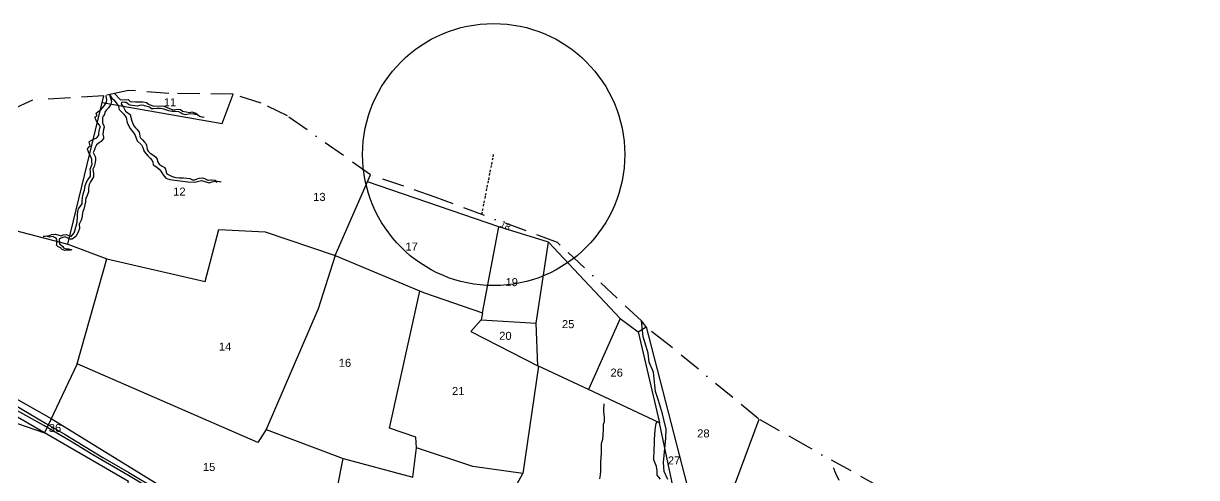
# Model space of a CAD drawing. Header units: inches. Extents: x 304037 to 460575, y 1453943 to 1639883.
# Drawn here: x 336731 to 338503, y 1601543 to 1602228 of the extents above; entities that cross this region are included whole.
import ezdxf

# ---------------------------------------------------------------- set-up
doc = ezdxf.new("R2010")
doc.units = ezdxf.units.IN
doc.header["$MEASUREMENT"] = 0
doc.linetypes.add('ACAD_ISO02W100', pattern=[15, 12, -3])
doc.linetypes.add('BORDER', pattern=[1.75, 0.5, -0.25, 0.5, -0.25, 0, -0.25])
for name, color, linetype in [('CARTTRACK', 30, 'ACAD_ISO02W100'), ('NALA', 4, 'Continuous'), ('SURVEY_BND', 7, 'Continuous'), ('SURVEY_NO', 7, 'Continuous')]:
    doc.layers.add(name, color=color, linetype=linetype)
doc.layers.add('ROAD', color=1, linetype='Continuous', lineweight=25)
doc.layers.add('VILL_BOUNDARY', color=6, linetype='BORDER', lineweight=30)
doc.styles.get("Standard").update_dxf_attribs({"font": 'arial.ttf'})

# ---------------------------------------------------------------- blocks, each defined once
blk = doc.blocks.new('CHINTALAMAKURU')
at = {"layer": 'CARTTRACK', "linetype": 'ByBlock'}
blk.add_lwpolyline([(42.5, 136.29), (41.65, 138.11), (41.46, 140.08), (41.94, 145.56), (42.02, 147.61), (41.53, 149.73), (41.2, 151.03), (40.26, 154.02), (39.59, 156.03), (39.33, 158.86), (39.15, 160.38), (38.18, 162.65), (37.92, 164.68), (37.44, 166.16), (36.8, 168.36), (36.39, 171.9)], dxfattribs=at)
at = {"layer": 'NALA', "linetype": 'ByBlock'}
for points in [[(-83.44, 222.25), (-83.02, 220.74), (-83.15, 220.14), (-83.38, 219.74), (-83.69, 219.25), (-84.1, 218.86), (-84.51, 218.28), (-84.55, 217.81), (-84.85, 217.41), (-85.01, 217.09), (-85.03, 216.58), (-85, 215.8), (-84.69, 215.27), (-84.65, 214.9), (-84.76, 214.39), (-84.86, 213.88), (-84.9, 213.32), (-84.76, 212.7), (-84.8, 212.38), (-85.07, 212.03), (-85.27, 211.71), (-85.76, 211.42), (-86.35, 210.96), (-86.63, 210.32), (-86.81, 209.84), (-87.08, 209.24), (-86.66, 208.32), (-86.55, 207.98), (-86.53, 207.56), (-86.63, 207), (-86.82, 206.09), (-87.11, 205.48), (-87.02, 204.52), (-87.02, 203.77), (-87.64, 202.65), (-87.97, 202.06), (-88.09, 201.13), (-88.08, 200.4), (-88.45, 199.31), (-88.66, 199.05), (-88.75, 198.36), (-88.76, 198.13), (-89.15, 196.47), (-89.35, 195.92), (-89.46, 195.1), (-89.52, 194.73), (-89.71, 194), (-89.86, 193.7), (-90.15, 193.07), (-90.1, 192.12), (-90.31, 191.5), (-90.51, 190.98), (-90.86, 190.3), (-91.72, 189.72), (-92.16, 189.73), (-93.35, 190.27), (-94.03, 190.02), (-94.66, 189.75), (-94.59, 188.69), (-93.91, 188.16), (-93.63, 187.79), (-93.06, 187.54), (-92.52, 187.52), (-91.81, 187.35), (-92.11, 187.22), (-92.56, 187.21), (-93.37, 187.16), (-94.1, 187.43), (-94.27, 187.78), (-94.88, 187.95), (-95.2, 188.35), (-95.19, 188.67), (-95.18, 189.24), (-95.16, 189.49), (-95.29, 189.95), (-95.83, 190.14), (-96.06, 190.29), (-96.71, 190.18), (-97.51, 190.33), (-98.21, 190.3), (-96.83, 190.52), (-96.36, 190.76), (-95.45, 190.82), (-94.22, 190.43), (-93.76, 190.71), (-93.06, 190.79), (-91.94, 190.34), (-91.29, 191.12), (-91.09, 191.61), (-90.58, 193.52), (-90.52, 194.85), (-90.52, 195.29), (-90.45, 195.92), (-90.34, 196.53), (-90.34, 196.53), (-89.49, 197.64), (-89.47, 198.22), (-89.44, 199.12), (-89.33, 199.55), (-89.12, 200.37), (-88.97, 200.78), (-88.84, 201.83), (-88.57, 202.52), (-88.29, 203.08), (-87.63, 203.9), (-87.68, 204.84), (-87.75, 205.45), (-87.26, 206.58), (-87.36, 207.14), (-87.36, 207.72), (-87.68, 208.38), (-88.15, 209.34), (-88.37, 209.93), (-88.23, 210.33), (-87.73, 210.7), (-87.96, 211.61), (-87.84, 211.77), (-87.15, 212.14), (-86.28, 212.49), (-85.81, 213.13), (-85.81, 213.51), (-85.79, 214.12), (-85.64, 214.72), (-85.45, 214.95), (-85.72, 215.38), (-86.13, 215.88), (-86.6, 216.69), (-86.66, 217.24), (-86.25, 217.47), (-86.41, 217.96), (-86.36, 218.17), (-85.76, 218.6), (-85.48, 218.74), (-84.59, 219.83), (-84.17, 220.55), (-84.08, 221.18), (-84.25, 221.87), (-84.22, 222.07)], [(-83.44, 222.25), (-82.95, 221.44), (-82.49, 221.07), (-81.54, 219.82), (-81.31, 218.88), (-80.22, 217.87), (-79.71, 217.11), (-79.49, 215.92), (-78.82, 214.64), (-77.72, 213.34), (-77.17, 211.85), (-76.24, 210.98), (-75.89, 210.42), (-75.62, 209.53), (-74.81, 208.52), (-74.24, 208.03), (-73.82, 207.47), (-73.68, 207.11), (-73.59, 206.52), (-72.84, 206.07), (-72.19, 205.53), (-71.83, 205.07), (-71.35, 204.25), (-70.73, 203.54), (-70.35, 203.34), (-69.96, 203.29), (-69.79, 203.26), (-65.79, 202.73), (-64.19, 202.63), (-62.99, 202.97), (-62.7, 203.02), (-61, 202.53), (-60.33, 202.75), (-59.66, 202.86), (-59.44, 202.9), (-59.17, 202.71)], [(-82.31, 222.51), (-81, 221.05), (-79.29, 221.17), (-78.83, 220.75), (-77.59, 220.68), (-76.92, 220.67), (-75.98, 220.67), (-75.12, 220.48), (-74.55, 220.05), (-73.48, 219.67), (-71.8, 219.78), (-71.23, 219.72), (-69.23, 218.87), (-67.83, 219.04), (-67.51, 218.96), (-67, 218.62), (-66.24, 218.43), (-65.37, 218.34), (-64.95, 218.46), (-64.01, 218.15), (-63.2, 217.51), (-62.49, 217.25), (-62.19, 217.32)], [(-63.6, 217.83), (-64.21, 217.87), (-64.65, 218.02), (-65.69, 217.92), (-66.34, 217.77), (-66.94, 217.9), (-67.34, 218.14), (-67.83, 218.48), (-68.68, 218.49), (-69.41, 218.48), (-70.11, 218.67), (-70.81, 218.88), (-71.26, 219.03), (-72, 219.15), (-72.84, 219.17), (-73.57, 219.12), (-74.03, 219.09), (-74.47, 219.44), (-75, 219.65), (-75, 219.65), (-75.29, 219.68), (-75.58, 219.79), (-75.77, 219.85), (-76.15, 219.92), (-76.73, 219.85), (-77.25, 219.7), (-77.79, 219.77), (-78.34, 219.85), (-78.78, 219.91), (-79.01, 220), (-79.74, 220.48), (-79.99, 220.46), (-80.57, 220.54), (-80.77, 220.49), (-80.82, 220.17), (-80.27, 219.44), (-79.83, 218.57), (-78.79, 217.77), (-78.7, 217.43), (-78.39, 216.29), (-77.93, 215.25), (-77.61, 214.84), (-77.25, 214.48), (-76.97, 214.16), (-76.74, 213.84), (-76.66, 213.44), (-76.6, 212.9), (-76.43, 212.54), (-75.98, 212.09), (-75.53, 211.6), (-75.26, 211.33), (-75.13, 210.89), (-74.99, 210.49), (-74.95, 209.96), (-74.7, 209.6), (-74.3, 209.16), (-73.64, 208.74), (-73.05, 208.29), (-72.72, 207.82), (-72.61, 207.25), (-72.22, 206.65), (-71.58, 206.25), (-70.99, 205.89), (-70.8, 205.56), (-70.65, 204.89), (-70.47, 204.49), (-69.31, 203.91), (-68.45, 203.68), (-67.74, 203.61), (-67.12, 203.65), (-66.78, 203.59), (-65.32, 203.46), (-64.71, 203.2), (-64.23, 203.15), (-63.69, 203.39), (-63.12, 203.52), (-62.57, 203.64), (-62, 203.48), (-61.27, 203.12), (-61.1, 203.12), (-60.61, 203.17), (-60.41, 203.17), (-59.62, 203.11), (-59.38, 202.86), (-59.01, 202.93), (-58.66, 202.85), (-58.32, 202.74), (-58.24, 202.69)], [(27.17, 136.35), (27.32, 137.28), (27.37, 138.07), (27.37, 138.97), (27.37, 140.11), (27.49, 141.07), (27.53, 142.18), (27.53, 143.08), (27.51, 144.29), (27.84, 145.3), (27.91, 146.12), (27.94, 147.56), (27.94, 148.65), (28.2, 149.29), (28.13, 150.17), (27.98, 151.47), (27.98, 152.21), (28.08, 153), (28.08, 153.2)], [(40.78, 136.35), (40.09, 137.28), (40.04, 138.23), (39.89, 139.19), (39.27, 140.67), (39.33, 142.97), (39.42, 144.24), (39.42, 145.35), (39.55, 147.38), (39.64, 147.98), (39.73, 148.44), (39.78, 148.84), (40.04, 149.27)], [(81.03, 136.23), (80.21, 137.77), (80.04, 138.3), (79.95, 138.59), (79.79, 138.89), (79.6, 139.1)]]:
    blk.add_lwpolyline(points, dxfattribs=at)
at = {"layer": 'ROAD', "linetype": 'ByBlock'}
for points in [[(-73.09, 133.22), (-78.47, 136.43), (-86.86, 141.25), (-91.86, 144.31), (-97.89, 147.78), (-108.67, 153.69)], [(-106.58, 153.59), (-97.56, 148.31), (-93.09, 145.77), (-84.57, 140.69), (-78.76, 137.29), (-72.97, 133.92)]]:
    blk.add_lwpolyline(points, dxfattribs=at)
at = {"layer": 'SURVEY_BND', "linetype": 'ByBlock'}
for points in [[(-137.11, 199.94), (-92.7, 188.58), (-84.75, 221.95)], [(-85.12, 220.44), (-58.12, 215.87), (-55.69, 222.47)], [(-92.7, 188.58), (-83.88, 185.32), (-61.76, 180.37), (-58.76, 192.04), (-48.32, 191.54), (-32.53, 186.3), (-24.66, 204.47)], [(-32.53, 186.3), (-12.65, 178.05), (0.65, 173.54), (4.25, 192.91), (-25.34, 202.89)], [(0.65, 173.54), (0.36, 172), (12.72, 171.33), (15.42, 189.52), (4.25, 192.91)], [(15.42, 189.52), (31.59, 172.45), (24.56, 156.43), (13.12, 161.72), (12.72, 171.33)], [(-47.9, 147.13), (-49.78, 144.18), (-90.5, 161.67), (-83.88, 185.32)], [(-32.53, 186.3), (-36.34, 174.32), (-47.9, 147.13), (-30.56, 140.65), (-14.87, 136.59), (-14.06, 143.16)], [(0.36, 172), (-1.99, 169.36), (13.25, 161.66), (9.88, 137.51), (-1.43, 139), (-14.06, 143.16), (-14.24, 145.54), (-20.2, 147.58), (-13.49, 178.4)], [(-138.16, 172.77), (-96.25, 149.36), (-35.97, 112.63), (-30.56, 140.65)], [(31.59, 172.45), (35.64, 169.48), (37.44, 170.56)], [(-90.5, 161.67), (-97.76, 146.12), (-139.36, 169.99), (-141.14, 163.63), (-116.48, 152.5), (-97.76, 146.12)], [(35.64, 169.48), (40.54, 148.99)], [(37.44, 170.56), (51.23, 118.01), (62.94, 149.95)], [(1.9, 122.92), (-0.33, 112.34), (51.77, 96.98), (40.54, 148.99), (24.56, 156.43)], [(-109.44, 119.65), (-86.45, 112.51), (-78.8, 135.31), (-97.76, 146.12)], [(-32.74, 129.32), (1.9, 122.92), (9.88, 137.51)]]:
    blk.add_lwpolyline(points, dxfattribs=at)
at = {"layer": 'VILL_BOUNDARY', "ltscale": 10}
blk.add_lwpolyline([(162.41, 71.86), (158, 79.58), (137.55, 97.6), (105.55, 126.27), (74.06, 143.68), (62.79, 150.03), (42.61, 166.5), (37.58, 170.37), (36.39, 171.9), (17.44, 189.43), (-10.1, 199.5), (-24.66, 204.47), (-43.44, 217.63), (-49.32, 220.46), (-55.69, 222.47), (-70.11, 222.56), (-79.22, 223.21), (-84.75, 221.95), (-100.78, 220.91), (-119.87, 212.01)], dxfattribs=at)
at = {"layer": 'VILL_BOUNDARY'}
blk.add_lwpolyline([(0.41, 195.81), (2.98, 209.16)], dxfattribs=at)
at = {"layer": 'SURVEY_NO', "linetype": 'ByBlock'}
for s, p in [('11', (-71.25, 219.69)), ('12', (-69.06, 199.62)), ('13', (-37.57, 198.57)), ('17', (-16.78, 187.49)), ('19', (5.76, 179.59)), ('25', (18.5, 170.21)), ('20', (4.4, 167.52)), ('14', (-58.62, 164.82)), ('16', (-31.66, 161.29)), ('26', (29.46, 159.36)), ('21', (-6.16, 155.06)), ('36', (-96.79, 146.35)), ('28', (49.02, 145.78)), ('27', (42.45, 139.68)), ('15', (-62.09, 137.75))]:
    blk.add_text(s, height=1.8, dxfattribs=at).set_placement(p)
blk.add_text('18', height=1.5, rotation=333.588, dxfattribs=at).set_placement((4.33, 193.05))

msp = doc.modelspace()

# ---------------------------------------------------------------- linework, layer by layer
msp.add_circle((337441.6, 1602030.4), 197.9)

# ---------------------------------------------------------------- block references
at = {"layer": 'SURVEY_BND', "linetype": 'ByBlock', "xscale": 6.717149151391893, "yscale": 6.717149151321792, "zscale": 6.717149151394595, "rotation": 359.7481555107381}
msp.add_blockref('CHINTALAMAKURU', (337415.4, 1600625.6), dxfattribs=at)

doc.saveas('drawing.dxf')
